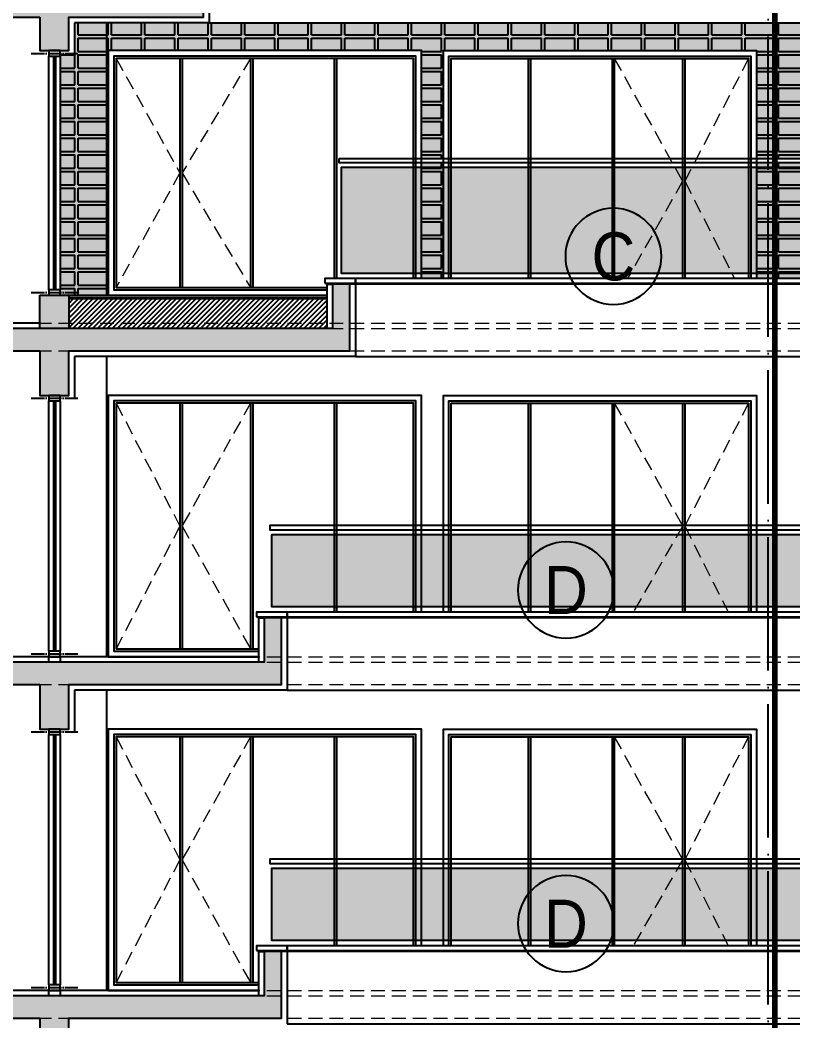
# Model space of a CAD drawing. Extents: x 9615146 to 9672346, y 4699603 to 4705703.
# Drawn here: x 9652451 to 9653146, y 4701181 to 4702081 of the extents above; entities that cross this region are included whole.
import ezdxf
from ezdxf.enums import TextEntityAlignment as Align

# ---------------------------------------------------------------- set-up
doc = ezdxf.new("R2010")
doc.units = 0
doc.header["$LTSCALE"] = 0.5
doc.header["$MEASUREMENT"] = 0
for name, pattern in [('ACAD_ISO04W100', [30, 24, -3, 0, -3]), ('DASHED', [0.75, 0.5, -0.25]), ('OSI1000', [5, 3, -1, 0, -1])]:
    doc.linetypes.add(name, pattern=pattern)
for name, color, linetype in [('_axis', 1, 'ACAD_ISO04W100'), ('_dimension_evel', 4, 'CONTINUOUS'), ('_hatch', 9, 'CONTINUOUS'), ('_hatch_construction', 252, 'CONTINUOUS'), ('_text_spesif_window', 41, 'CONTINUOUS'), ('_view', 3, 'CONTINUOUS'), ('fasadi', 147, 'CONTINUOUS')]:
    doc.layers.add(name, color=color, linetype=linetype)
doc.layers.add('_punk', color=8, linetype='DASHED', lineweight=9)
doc.styles.add('HEB1', font='', dxfattribs={"width": 0.8, "oblique": 17})
doc.styles.add('POMESHTENIA', font='arial.ttf', dxfattribs={"width": 0.9})
doc.styles.get('HEB1').set_extended_font_data('HebarU Cyr')
pattern_1 = [(7e-15, (10487.0405, 0), (1.5625, 3.125), [0, -3.125])]
pattern_2 = [(7e-15, (10487.0405, -300), (1.5625, 3.125), [0, -3.125])]
pattern_3 = [(0, (3, 0), (30, 15), [27, -3]), (0, (3, 3), (30, 15), [27, -3]), (90, (3, 3), (-30, 15), [12, -3]), (90, (0, 3), (-30, 15), [12, -3])]

# ---------------------------------------------------------------- blocks, each defined once
blk = doc.blocks.new('fghfdg')
at = {"layer": '_text_spesif_window'}
blk.add_circle((0, 0), 18, dxfattribs=at)
at = {"layer": '_text_spesif_window', "style": 'HEB1', "text_generation_flag": 6, "width": 0.8}
blk.add_attdef('A', text='', height=18, rotation=180, dxfattribs=at).set_placement((0, -9.23), align=Align.CENTER)

msp = doc.modelspace()

# ---------------------------------------------------------------- hatches: boundary and pattern name
at = {"layer": '_hatch', "ltscale": 30, "true_color": 0xb97b1d}
h = msp.add_hatch(color=32, dxfattribs=at)
h.dxf.hatch_style = 1
h.paths.add_polyline_path([(9653123.94, 4702078.84), (9652620.98, 4702078.84), (9652528.78, 4702078.84), (9652528.78, 4701833.84), (9652530.17, 4701833.84), (9652530.17, 4702053.84), (9652811.81, 4702053.84), (9652811.81, 4701956.84), (9652831.64, 4701956.84), (9652831.64, 4702053.84), (9653113.28, 4702053.84), (9653113.28, 4701956.84), (9653123.94, 4701956.84)])
h.paths.add_polyline_path([(9653129.88, 4702078.84), (9653123.94, 4702078.84), (9653123.94, 4701956.84), (9653129.88, 4701956.84)])
h.paths.add_polyline_path([(9653123.94, 4701948.84), (9653113.28, 4701948.84), (9653113.28, 4701853.84), (9653123.94, 4701853.84)], flags=16)
h.paths.add_polyline_path([(9653129.88, 4701948.84), (9653123.94, 4701948.84), (9653123.94, 4701853.84), (9653129.88, 4701853.84)])
h.paths.add_polyline_path([(9653129.88, 4701952.84), (9653123.94, 4701952.84), (9653123.94, 4701948.84), (9653129.88, 4701948.84)])
h.paths.add_polyline_path([(9653123.94, 4701952.84), (9653113.28, 4701952.84), (9653113.28, 4701948.84), (9653123.94, 4701948.84)], flags=16)
h.paths.add_polyline_path([(9653123.94, 4701853.84), (9653113.28, 4701853.84), (9653113.28, 4701848.84), (9653123.94, 4701848.84)], flags=17)
h.paths.add_polyline_path([(9653129.88, 4701853.84), (9653123.94, 4701853.84), (9653123.94, 4701848.84), (9653129.88, 4701848.84)])
h.paths.add_polyline_path([(9652831.64, 4701952.84), (9652811.81, 4701952.84), (9652811.81, 4701948.84), (9652831.64, 4701948.84)], flags=17)
h.paths.add_polyline_path([(9652831.64, 4701948.84), (9652811.81, 4701948.84), (9652811.81, 4701853.84), (9652831.64, 4701853.84)], flags=17)
h.paths.add_polyline_path([(9652831.64, 4701853.84), (9652811.81, 4701853.84), (9652811.81, 4701848.84), (9652831.64, 4701848.84)], flags=17)
h.paths.add_polyline_path([(9652528.78, 4702078.84), (9652499.7, 4702078.84), (9652499.7, 4702051.34), (9652486.76, 4702051.34), (9652486.76, 4702048.84), (9652486.76, 4701838.84), (9652486.76, 4701833.84), (9652494.52, 4701833.84), (9652528.78, 4701833.84)])
h = msp.add_hatch(color=32, dxfattribs=at)
h.dxf.hatch_style = 1
h.paths.add_polyline_path([(9654156.44, 4702078.84), (9653813.94, 4702078.84), (9653813.94, 4701888.84), (9654156.44, 4701888.84), (9654156.44, 4701953.84), (9654154.44, 4701953.84), (9654154.44, 4701956.84), (9654156.44, 4701956.84)])
h.paths.add_polyline_path([(9654076.44, 4701898.84), (9653886.44, 4701898.84), (9653886.44, 4702053.84), (9654076.44, 4702053.84)], flags=16)
h.paths.add_polyline_path([(9654071.44, 4701903.84), (9653891.44, 4701903.84), (9653891.44, 4702048.84), (9654071.44, 4702048.84)], flags=0)
h.paths.add_polyline_path([(9654069.44, 4701905.84), (9653893.44, 4701905.84), (9653893.44, 4702046.84), (9654069.44, 4702046.84)], flags=0)
h.paths.add_polyline_path([(9653813.94, 4702078.84), (9653129.88, 4702078.84), (9653129.88, 4701956.84), (9653186.44, 4701956.84), (9653186.44, 4702053.84), (9653486.44, 4702053.84), (9653486.44, 4701956.84), (9653551.44, 4701956.84), (9653551.44, 4702053.84), (9653741.44, 4702053.84), (9653741.44, 4701956.84), (9653793.44, 4701956.84), (9653793.44, 4701952.84), (9653741.44, 4701952.84), (9653741.44, 4701948.84), (9653791.44, 4701948.84), (9653791.44, 4701853.84), (9653486.44, 4701853.84), (9653486.44, 4701848.84), (9653796.44, 4701848.84), (9653796.44, 4701883.84), (9653813.94, 4701883.84), (9653813.94, 4701884.84), (9653794.44, 4701884.84), (9653794.44, 4701888.84), (9653813.94, 4701888.84)])
h.paths.add_polyline_path([(9653791.44, 4701948.84), (9653741.44, 4701948.84), (9653741.44, 4701898.84), (9653551.44, 4701898.84), (9653551.44, 4701948.84), (9653486.44, 4701948.84), (9653486.44, 4701853.84), (9653791.44, 4701853.84)], flags=16)
h.paths.add_polyline_path([(9653551.44, 4701952.84), (9653486.44, 4701952.84), (9653486.44, 4701948.84), (9653551.44, 4701948.84)], flags=17)
h.paths.add_polyline_path([(9653186.44, 4701952.84), (9653129.88, 4701952.84), (9653129.88, 4701948.84), (9653186.44, 4701948.84)], flags=17)
h.paths.add_polyline_path([(9653186.44, 4701948.84), (9653129.88, 4701948.84), (9653129.88, 4701853.84), (9653186.44, 4701853.84)], flags=17)
h.paths.add_polyline_path([(9653186.44, 4701853.84), (9653129.88, 4701853.84), (9653129.88, 4701848.84), (9653186.44, 4701848.84)], flags=17)
at = {"layer": '_hatch_construction', "ltscale": 40}
h = msp.add_hatch(dxfattribs=at)
h.set_pattern_fill('EGGCRATE', color=250, scale=30, style=0, pattern_type=2)
h.set_pattern_definition(pattern_3)
h.paths.add_polyline_path([(9653123.94, 4702078.84), (9652620.98, 4702078.84), (9652528.78, 4702078.84), (9652528.78, 4701833.84), (9652530.17, 4701833.84), (9652530.17, 4702053.84), (9652811.81, 4702053.84), (9652811.81, 4701956.84), (9652831.64, 4701956.84), (9652831.64, 4702053.84), (9653113.28, 4702053.84), (9653113.28, 4701956.84), (9653123.94, 4701956.84)])
h.paths.add_polyline_path([(9653129.88, 4702078.84), (9653123.94, 4702078.84), (9653123.94, 4701956.84), (9653129.88, 4701956.84)])
h.paths.add_polyline_path([(9653123.94, 4701948.84), (9653113.28, 4701948.84), (9653113.28, 4701853.84), (9653123.94, 4701853.84)], flags=16)
h.paths.add_polyline_path([(9653129.88, 4701948.84), (9653123.94, 4701948.84), (9653123.94, 4701853.84), (9653129.88, 4701853.84)])
h.paths.add_polyline_path([(9653129.88, 4701952.84), (9653123.94, 4701952.84), (9653123.94, 4701948.84), (9653129.88, 4701948.84)])
h.paths.add_polyline_path([(9653123.94, 4701952.84), (9653113.28, 4701952.84), (9653113.28, 4701948.84), (9653123.94, 4701948.84)], flags=16)
h.paths.add_polyline_path([(9653123.94, 4701853.84), (9653113.28, 4701853.84), (9653113.28, 4701848.84), (9653123.94, 4701848.84)], flags=17)
h.paths.add_polyline_path([(9653129.88, 4701853.84), (9653123.94, 4701853.84), (9653123.94, 4701848.84), (9653129.88, 4701848.84)])
h.paths.add_polyline_path([(9652831.64, 4701952.84), (9652811.81, 4701952.84), (9652811.81, 4701948.84), (9652831.64, 4701948.84)], flags=17)
h.paths.add_polyline_path([(9652831.64, 4701948.84), (9652811.81, 4701948.84), (9652811.81, 4701853.84), (9652831.64, 4701853.84)], flags=17)
h.paths.add_polyline_path([(9652831.64, 4701853.84), (9652811.81, 4701853.84), (9652811.81, 4701848.84), (9652831.64, 4701848.84)], flags=17)
h.paths.add_polyline_path([(9652528.78, 4702078.84), (9652499.7, 4702078.84), (9652499.7, 4702051.34), (9652486.76, 4702051.34), (9652486.76, 4702048.84), (9652486.76, 4701838.84), (9652486.76, 4701833.84), (9652494.52, 4701833.84), (9652528.78, 4701833.84)])
h = msp.add_hatch(dxfattribs=at)
h.set_pattern_fill('EGGCRATE', color=250, scale=30, style=0, pattern_type=2)
h.set_pattern_definition(pattern_3)
h.paths.add_polyline_path([(9654156.44, 4702078.84), (9653813.94, 4702078.84), (9653813.94, 4701888.84), (9654156.44, 4701888.84), (9654156.44, 4701953.84), (9654154.44, 4701953.84), (9654154.44, 4701956.84), (9654156.44, 4701956.84)])
h.paths.add_polyline_path([(9654076.44, 4701898.84), (9653886.44, 4701898.84), (9653886.44, 4702053.84), (9654076.44, 4702053.84)], flags=16)
h.paths.add_polyline_path([(9654071.44, 4701903.84), (9653891.44, 4701903.84), (9653891.44, 4702048.84), (9654071.44, 4702048.84)], flags=0)
h.paths.add_polyline_path([(9654069.44, 4701905.84), (9653893.44, 4701905.84), (9653893.44, 4702046.84), (9654069.44, 4702046.84)], flags=0)
h.paths.add_polyline_path([(9653813.94, 4702078.84), (9653129.88, 4702078.84), (9653129.88, 4701956.84), (9653186.44, 4701956.84), (9653186.44, 4702053.84), (9653486.44, 4702053.84), (9653486.44, 4701956.84), (9653551.44, 4701956.84), (9653551.44, 4702053.84), (9653741.44, 4702053.84), (9653741.44, 4701956.84), (9653793.44, 4701956.84), (9653793.44, 4701952.84), (9653741.44, 4701952.84), (9653741.44, 4701948.84), (9653791.44, 4701948.84), (9653791.44, 4701853.84), (9653486.44, 4701853.84), (9653486.44, 4701848.84), (9653796.44, 4701848.84), (9653796.44, 4701883.84), (9653813.94, 4701883.84), (9653813.94, 4701884.84), (9653794.44, 4701884.84), (9653794.44, 4701888.84), (9653813.94, 4701888.84)])
h.paths.add_polyline_path([(9653791.44, 4701948.84), (9653741.44, 4701948.84), (9653741.44, 4701898.84), (9653551.44, 4701898.84), (9653551.44, 4701948.84), (9653486.44, 4701948.84), (9653486.44, 4701853.84), (9653791.44, 4701853.84)], flags=16)
h.paths.add_polyline_path([(9653551.44, 4701952.84), (9653486.44, 4701952.84), (9653486.44, 4701948.84), (9653551.44, 4701948.84)], flags=17)
h.paths.add_polyline_path([(9653186.44, 4701952.84), (9653129.88, 4701952.84), (9653129.88, 4701948.84), (9653186.44, 4701948.84)], flags=17)
h.paths.add_polyline_path([(9653186.44, 4701948.84), (9653129.88, 4701948.84), (9653129.88, 4701853.84), (9653186.44, 4701853.84)], flags=17)
h.paths.add_polyline_path([(9653186.44, 4701853.84), (9653129.88, 4701853.84), (9653129.88, 4701848.84), (9653186.44, 4701848.84)], flags=17)
at = {"layer": 'fasadi', "ltscale": 40}
h = msp.add_hatch(color=256, dxfattribs=at)
h.paths.add_polyline_path([(9652615.8, 4702083.84), (9652615.8, 4702103.84), (9652350.56, 4702103.84), (9652350.56, 4702083.84)], flags=17)
h.paths.add_polyline_path([(9652468.64, 4702053.84), (9652494.52, 4702053.84), (9652494.52, 4702083.84), (9652615.8, 4702083.84), (9652615.8, 4702103.84), (9652350.56, 4702103.84), (9652350.56, 4702083.84), (9652468.64, 4702083.84)])
h.paths.add_polyline_path([(9652615.8, 4702143.84), (9652600.27, 4702143.84), (9652600.27, 4702103.84), (9652350.56, 4702103.84), (9652350.56, 4702083.84), (9652615.8, 4702083.84)])
h = msp.add_hatch(dxfattribs=at)
h.set_pattern_fill('DOTS', color=256, scale=50, style=0)
h.paths.add_polyline_path([(9653123.94, 4701853.84), (9653123.94, 4701948.84), (9652739.75, 4701948.84), (9652739.75, 4701853.84)])
h = msp.add_hatch(dxfattribs=at)
h.set_pattern_fill('DOTS', color=256, scale=50, style=0)
h.paths.add_polyline_path([(9653791.44, 4701853.84), (9653791.44, 4701948.84), (9653129.88, 4701948.84), (9653129.88, 4701853.84)])
h.paths.add_polyline_path([(9653129.88, 4701948.84), (9653123.94, 4701948.84), (9653123.94, 4701853.84), (9653129.88, 4701853.84)])
h = msp.add_hatch(color=256, dxfattribs=at)
h.paths.add_polyline_path([(9652747.51, 4701803.84), (9652350.56, 4701803.84), (9652350.56, 4701783.84), (9652747.51, 4701783.84)])
h.paths.add_polyline_path([(9652494.52, 4701808.84), (9652468.64, 4701808.84), (9652468.64, 4701803.84), (9652494.52, 4701803.84)], flags=17)
h.paths.add_polyline_path([(9652494.52, 4701833.84), (9652468.64, 4701833.84), (9652468.64, 4701808.84), (9652494.52, 4701808.84)], flags=17)
h.paths.add_polyline_path([(9652494.52, 4701783.84), (9652468.64, 4701783.84), (9652468.64, 4701743.84), (9652494.52, 4701743.84)])
h.paths.add_polyline_path([(9652747.51, 4701843.84), (9652731.98, 4701843.84), (9652731.98, 4701808.84), (9652747.51, 4701808.84)])
h.paths.add_polyline_path([(9652747.51, 4701808.84), (9652731.98, 4701808.84), (9652731.98, 4701803.84), (9652747.51, 4701803.84)])
h = msp.add_hatch(dxfattribs=at)
h.set_pattern_fill('ANSI31', color=256, scale=25, style=0)
h.set_pattern_definition([(45, (-21551.7178, -10420.4736), (-2.2097086912, 2.2097086912), [])])
h.paths.add_polyline_path([(9652726.81, 4701830.84), (9652494.52, 4701830.84), (9652494.52, 4701803.84), (9652726.81, 4701803.84)])
h = msp.add_hatch(dxfattribs=at)
h.set_pattern_fill('DOTS', color=256, scale=50, style=0)
h.set_pattern_definition(pattern_1)
h.paths.add_polyline_path([(9652677.37, 4701553.84), (9652677.37, 4701618.84), (9653123.94, 4701618.84), (9653123.94, 4701553.84)])
h = msp.add_hatch(dxfattribs=at)
h.set_pattern_fill('DOTS', color=256, scale=50, style=0)
h.set_pattern_definition(pattern_1)
h.paths.add_polyline_path([(9653476.44, 4701553.84), (9653476.44, 4701618.84), (9653129.46, 4701618.84), (9653129.46, 4701553.84)])
h.paths.add_polyline_path([(9653129.46, 4701618.84), (9653123.94, 4701618.84), (9653123.94, 4701553.84), (9653129.46, 4701553.84)])
h = msp.add_hatch(color=256, dxfattribs=at)
h.paths.add_polyline_path([(9652686.05, 4701503.84), (9652350.56, 4701503.84), (9652350.56, 4701483.84), (9652686.05, 4701483.84)])
h.paths.add_polyline_path([(9652494.52, 4701483.84), (9652468.64, 4701483.84), (9652468.64, 4701443.84), (9652494.52, 4701443.84)])
h.paths.add_polyline_path([(9652686.05, 4701543.84), (9652670.52, 4701543.84), (9652670.52, 4701508.84), (9652686.05, 4701508.84)])
h.paths.add_polyline_path([(9652686.05, 4701508.84), (9652670.52, 4701508.84), (9652670.52, 4701503.84), (9652686.05, 4701503.84)])
h = msp.add_hatch(dxfattribs=at)
h.set_pattern_fill('DOTS', color=256, scale=50, style=0)
h.set_pattern_definition(pattern_2)
h.paths.add_polyline_path([(9652677.37, 4701253.84), (9652677.37, 4701318.84), (9653123.94, 4701318.84), (9653123.94, 4701253.84)])
h = msp.add_hatch(dxfattribs=at)
h.set_pattern_fill('DOTS', color=256, scale=50, style=0)
h.set_pattern_definition(pattern_2)
h.paths.add_polyline_path([(9653476.44, 4701253.84), (9653476.44, 4701318.84), (9653129.46, 4701318.84), (9653129.46, 4701253.84)])
h.paths.add_polyline_path([(9653129.46, 4701318.84), (9653123.94, 4701318.84), (9653123.94, 4701253.84), (9653129.46, 4701253.84)])
h = msp.add_hatch(color=256, dxfattribs=at)
h.paths.add_polyline_path([(9652686.05, 4701203.84), (9652350.56, 4701203.84), (9652350.56, 4701183.84), (9652686.05, 4701183.84)])
h.paths.add_polyline_path([(9652494.52, 4701183.84), (9652468.64, 4701183.84), (9652468.64, 4701143.84), (9652494.52, 4701143.84)])
h.paths.add_polyline_path([(9652686.05, 4701243.84), (9652670.52, 4701243.84), (9652670.52, 4701208.84), (9652686.05, 4701208.84)])
h.paths.add_polyline_path([(9652686.05, 4701208.84), (9652670.52, 4701208.84), (9652670.52, 4701203.84), (9652686.05, 4701203.84)])

# ---------------------------------------------------------------- linework, layer by layer
at = {"layer": '_axis', "ltscale": 10}
msp.add_line((9653123.94, 4699845.26), (9653123.94, 4702288.08), dxfattribs=at)
at = {"layer": '_axis'}
for p, q in [((9652460.82, 4702051.34), (9652502.7, 4702051.34)), ((9652460.82, 4701836.34), (9652502.7, 4701836.34)), ((9652460.82, 4701741.34), (9652502.7, 4701741.34)), ((9652460.82, 4701511.34), (9652502.7, 4701511.34)), ((9652460.82, 4701441.34), (9652502.7, 4701441.34)), ((9652460.82, 4701211.34), (9652502.7, 4701211.34))]:
    msp.add_line(p, q, dxfattribs=at)
at = {"layer": '_dimension_evel', "linetype": 'OSI1000', "ltscale": 20, "const_width": 5}
msp.add_lwpolyline([(9653129.88, 4699845.26), (9653129.88, 4702288.08)], dxfattribs=at)
at = {"layer": '_punk', "ltscale": 50}
for p, q in [((9652537.17, 4702046.84), (9652594.62, 4701943.84)), ((9652658.09, 4702046.84), (9652596.62, 4701943.84)), ((9652985.36, 4702046.84), (9653046.83, 4701936.34)), ((9653106.28, 4702046.84), (9653048.83, 4701936.34)), ((9652594.62, 4701943.84), (9652537.17, 4701840.84)), ((9652596.62, 4701943.84), (9652658.09, 4701840.84)), ((9653046.83, 4701936.34), (9652997.32, 4701848.84)), ((9653048.83, 4701936.34), (9653093.49, 4701848.84)), ((9652241.53, 4701808.84), (9655278.39, 4701808.84)), ((9652241.53, 4701803.84), (9655278.39, 4701803.84)), ((9652241.53, 4701783.84), (9655278.39, 4701783.84)), ((9652537.17, 4701736.84), (9652594.62, 4701626.34)), ((9652658.09, 4701736.84), (9652596.62, 4701626.34)), ((9652985.36, 4701736.84), (9653046.83, 4701626.34)), ((9653106.28, 4701736.84), (9653048.83, 4701626.34)), ((9652594.62, 4701626.34), (9652537.17, 4701515.84)), ((9652596.62, 4701626.34), (9652658.09, 4701515.84)), ((9653046.83, 4701626.34), (9653002.52, 4701548.84)), ((9653048.83, 4701626.34), (9653087.92, 4701548.84)), ((9652241.53, 4701508.84), (9655278.39, 4701508.84)), ((9652241.53, 4701503.84), (9655278.39, 4701503.84)), ((9652241.53, 4701483.84), (9655278.39, 4701483.84)), ((9652537.17, 4701436.84), (9652594.62, 4701326.34)), ((9652658.09, 4701436.84), (9652596.62, 4701326.34)), ((9652985.36, 4701436.84), (9653046.83, 4701326.34)), ((9653106.28, 4701436.84), (9653048.83, 4701326.34)), ((9652594.62, 4701326.34), (9652537.17, 4701215.84)), ((9652596.62, 4701326.34), (9652658.09, 4701215.84)), ((9653046.83, 4701326.34), (9653002.52, 4701248.84)), ((9653048.83, 4701326.34), (9653087.92, 4701248.84)), ((9652241.53, 4701208.84), (9655278.39, 4701208.84)), ((9652241.53, 4701203.84), (9655278.39, 4701203.84)), ((9652241.53, 4701183.84), (9655278.39, 4701183.84))]:
    msp.add_line(p, q, dxfattribs=at)
at = {"layer": 'fasadi', "ltscale": 40}
for p, q in [((9652499.7, 4702078.84), (9652499.7, 4702051.34)), ((9652620.98, 4702078.84), (9652499.7, 4702078.84)), ((9652528.78, 4701833.84), (9652528.78, 4702078.84)), ((9653129.88, 4701848.84), (9653129.88, 4702078.84)), ((9652480.76, 4702048.84), (9652480.76, 4701838.84)), ((9652482.76, 4702048.84), (9652482.76, 4701838.84)), ((9652594.62, 4702046.84), (9652594.62, 4701840.84)), ((9652596.62, 4702046.84), (9652596.62, 4701840.84)), ((9652658.09, 4702046.84), (9652658.09, 4701840.84)), ((9652660.09, 4702046.84), (9652660.09, 4701840.84)), ((9652733.46, 4702046.84), (9652733.46, 4701848.84)), ((9652735.46, 4702046.84), (9652735.46, 4701848.84)), ((9652907.99, 4702046.84), (9652907.99, 4701848.84)), ((9652909.99, 4702046.84), (9652909.99, 4701848.84)), ((9652983.36, 4702046.84), (9652983.36, 4701848.84)), ((9652985.36, 4702046.84), (9652985.36, 4701848.84)), ((9653046.83, 4702046.84), (9653046.83, 4701848.84)), ((9653048.83, 4702046.84), (9653048.83, 4701848.84)), ((9652726.81, 4701843.84), (9652731.98, 4701843.84)), ((9652726.81, 4701843.84), (9652726.81, 4701803.84)), ((9652752.69, 4701843.84), (9652747.51, 4701843.84)), ((9652494.52, 4701833.84), (9652726.81, 4701833.84)), ((9652494.52, 4701831.84), (9652726.81, 4701831.84)), ((9652494.52, 4701831.84), (9652726.81, 4701831.84)), ((9652494.52, 4701830.84), (9652726.81, 4701830.84)), ((9652468.64, 4701808.84), (9652350.56, 4701808.84)), ((9652499.7, 4701778.84), (9652499.7, 4701741.34)), ((9652752.69, 4701778.84), (9652499.7, 4701778.84)), ((9652528.78, 4701508.84), (9652528.78, 4701778.84)), ((9653129.88, 4701548.84), (9653129.88, 4701778.84)), ((9652480.76, 4701738.84), (9652480.76, 4701513.84)), ((9652482.76, 4701738.84), (9652482.76, 4701513.84)), ((9652594.62, 4701736.84), (9652594.62, 4701515.84)), ((9652596.62, 4701736.84), (9652596.62, 4701515.84)), ((9652658.09, 4701736.84), (9652658.09, 4701515.84)), ((9652660.09, 4701736.84), (9652660.09, 4701515.84)), ((9652733.46, 4701736.84), (9652733.46, 4701548.84)), ((9652735.46, 4701736.84), (9652735.46, 4701548.84)), ((9652907.99, 4701736.84), (9652907.99, 4701548.84)), ((9652909.99, 4701736.84), (9652909.99, 4701548.84)), ((9652983.36, 4701736.84), (9652983.36, 4701548.84)), ((9652985.36, 4701736.84), (9652985.36, 4701548.84)), ((9653046.83, 4701736.84), (9653046.83, 4701548.84)), ((9653048.83, 4701736.84), (9653048.83, 4701548.84)), ((9652665.34, 4701543.84), (9652670.52, 4701543.84)), ((9652665.34, 4701543.84), (9652665.34, 4701503.84)), ((9652691.23, 4701543.84), (9652686.05, 4701543.84)), ((9652665.34, 4701508.84), (9652350.56, 4701508.84)), ((9652499.7, 4701478.84), (9652499.7, 4701441.34)), ((9652691.23, 4701478.84), (9652499.7, 4701478.84)), ((9652528.78, 4701208.84), (9652528.78, 4701478.84)), ((9653129.88, 4701248.84), (9653129.88, 4701478.84)), ((9652480.76, 4701438.84), (9652480.76, 4701213.84)), ((9652482.76, 4701438.84), (9652482.76, 4701213.84)), ((9652594.62, 4701436.84), (9652594.62, 4701215.84)), ((9652596.62, 4701436.84), (9652596.62, 4701215.84)), ((9652658.09, 4701436.84), (9652658.09, 4701215.84)), ((9652660.09, 4701436.84), (9652660.09, 4701215.84)), ((9652733.46, 4701436.84), (9652733.46, 4701248.84)), ((9652735.46, 4701436.84), (9652735.46, 4701248.84)), ((9652907.99, 4701436.84), (9652907.99, 4701248.84)), ((9652909.99, 4701436.84), (9652909.99, 4701248.84)), ((9652983.36, 4701436.84), (9652983.36, 4701248.84)), ((9652985.36, 4701436.84), (9652985.36, 4701248.84)), ((9653046.83, 4701436.84), (9653046.83, 4701248.84)), ((9653048.83, 4701436.84), (9653048.83, 4701248.84)), ((9652665.34, 4701243.84), (9652670.52, 4701243.84)), ((9652665.34, 4701243.84), (9652665.34, 4701203.84)), ((9652691.23, 4701243.84), (9652686.05, 4701243.84)), ((9652665.34, 4701208.84), (9652350.56, 4701208.84))]:
    msp.add_line(p, q, dxfattribs=at)
for points in [[(9652468.64, 4702083.84), (9652468.64, 4702053.84), (9652494.52, 4702053.84), (9652494.52, 4702083.84), (9652615.8, 4702083.84), (9652615.8, 4702143.84), (9652600.27, 4702143.84), (9652600.27, 4702103.84), (9652350.56, 4702103.84), (9652350.56, 4702083.84), (9652468.64, 4702083.84)], [(9652811.81, 4701848.84), (9652811.81, 4702053.84), (9652530.17, 4702053.84), (9652530.17, 4701833.84), (9652726.81, 4701833.84)], [(9652831.64, 4701848.84), (9652831.64, 4702053.84), (9653113.28, 4702053.84), (9653113.28, 4701848.84)], [(9652806.81, 4701848.84), (9652806.81, 4702048.84), (9652535.17, 4702048.84), (9652535.17, 4701838.84), (9652726.81, 4701838.84)], [(9652804.81, 4701848.84), (9652804.81, 4702046.84), (9652537.17, 4702046.84), (9652537.17, 4701840.84), (9652726.81, 4701840.84)], [(9652836.64, 4701848.84), (9652836.64, 4702048.84), (9653108.28, 4702048.84), (9653108.28, 4701848.84)], [(9652838.64, 4701848.84), (9652838.64, 4702046.84), (9653106.28, 4702046.84), (9653106.28, 4701848.84)], [(9653791.44, 4701853.84), (9653791.44, 4701853.84), (9653791.44, 4701948.84), (9652739.75, 4701948.84), (9652739.75, 4701853.84), (9653791.44, 4701853.84)], [(9652468.64, 4701783.84), (9652468.64, 4701743.84), (9652494.52, 4701743.84), (9652494.52, 4701783.84), (9652747.51, 4701783.84), (9652747.51, 4701843.84), (9652731.98, 4701843.84), (9652731.98, 4701803.84), (9652350.56, 4701803.84), (9652350.56, 4701783.84), (9652468.64, 4701783.84)], [(9652811.81, 4701548.84), (9652811.81, 4701743.84), (9652530.17, 4701743.84), (9652530.17, 4701508.84), (9652665.34, 4701508.84)], [(9652806.81, 4701548.84), (9652806.81, 4701738.84), (9652535.17, 4701738.84), (9652535.17, 4701513.84), (9652665.34, 4701513.84)], [(9652804.81, 4701548.84), (9652804.81, 4701736.84), (9652537.17, 4701736.84), (9652537.17, 4701515.84), (9652665.34, 4701515.84)], [(9652831.64, 4701548.84), (9652831.64, 4701743.84), (9653113.28, 4701743.84), (9653113.28, 4701548.84)], [(9652836.64, 4701548.84), (9652836.64, 4701738.84), (9653108.28, 4701738.84), (9653108.28, 4701548.84)], [(9652838.64, 4701548.84), (9652838.64, 4701736.84), (9653106.28, 4701736.84), (9653106.28, 4701548.84)], [(9652468.64, 4701483.84), (9652468.64, 4701443.84), (9652494.52, 4701443.84), (9652494.52, 4701483.84), (9652686.05, 4701483.84), (9652686.05, 4701543.84), (9652670.52, 4701543.84), (9652670.52, 4701503.84), (9652350.56, 4701503.84), (9652350.56, 4701483.84), (9652468.64, 4701483.84)], [(9652811.81, 4701248.84), (9652811.81, 4701443.84), (9652530.17, 4701443.84), (9652530.17, 4701208.84), (9652665.34, 4701208.84)], [(9652806.81, 4701248.84), (9652806.81, 4701438.84), (9652535.17, 4701438.84), (9652535.17, 4701213.84), (9652665.34, 4701213.84)], [(9652831.64, 4701248.84), (9652831.64, 4701443.84), (9653113.28, 4701443.84), (9653113.28, 4701248.84)], [(9652836.64, 4701248.84), (9652836.64, 4701438.84), (9653108.28, 4701438.84), (9653108.28, 4701248.84)], [(9652804.81, 4701248.84), (9652804.81, 4701436.84), (9652537.17, 4701436.84), (9652537.17, 4701215.84), (9652665.34, 4701215.84)], [(9652838.64, 4701248.84), (9652838.64, 4701436.84), (9653106.28, 4701436.84), (9653106.28, 4701248.84)], [(9652468.64, 4701183.84), (9652468.64, 4701143.84), (9652494.52, 4701143.84), (9652494.52, 4701183.84), (9652686.05, 4701183.84), (9652686.05, 4701243.84), (9652670.52, 4701243.84), (9652670.52, 4701203.84), (9652350.56, 4701203.84), (9652350.56, 4701183.84), (9652468.64, 4701183.84)]]:
    msp.add_lwpolyline(points, dxfattribs=at)
for points in [[(9654201.44, 4702143.84), (9652620.98, 4702143.84), (9652620.98, 4702078.84), (9654201.44, 4702078.84)], [(9652476.76, 4702053.84), (9652476.76, 4702048.84), (9652486.76, 4702048.84), (9652486.76, 4702053.84)], [(9652476.76, 4701838.84), (9652476.76, 4702048.84), (9652486.76, 4702048.84), (9652486.76, 4701838.84)], [(9652737.75, 4701956.84), (9653793.44, 4701956.84), (9653793.44, 4701952.84), (9652737.75, 4701952.84)], [(9652724.98, 4701844.84), (9652752.69, 4701844.84), (9652752.69, 4701848.84), (9652724.98, 4701848.84)], [(9653217.45, 4701848.84), (9652752.69, 4701848.84), (9652752.69, 4701844.84), (9653217.45, 4701844.84)], [(9652752.69, 4701778.84), (9653216.45, 4701778.84), (9653216.45, 4701843.84), (9652752.69, 4701843.84)], [(9652476.76, 4701838.84), (9652476.76, 4701833.84), (9652486.76, 4701833.84), (9652486.76, 4701838.84)], [(9652468.64, 4701833.84), (9652494.52, 4701833.84), (9652494.52, 4701803.84), (9652468.64, 4701803.84)], [(9652476.76, 4701743.84), (9652476.76, 4701738.84), (9652486.76, 4701738.84), (9652486.76, 4701743.84)], [(9652476.76, 4701513.84), (9652476.76, 4701738.84), (9652486.76, 4701738.84), (9652486.76, 4701513.84)], [(9653481.44, 4701626.84), (9652675.37, 4701626.84), (9652675.37, 4701622.84), (9653481.44, 4701622.84)], [(9653476.44, 4701553.84), (9652677.37, 4701553.84), (9652677.37, 4701618.84), (9653476.44, 4701618.84)], [(9652663.52, 4701544.84), (9652691.23, 4701544.84), (9652691.23, 4701548.84), (9652663.52, 4701548.84)], [(9653193.68, 4701548.84), (9652691.23, 4701548.84), (9652691.23, 4701544.84), (9653193.68, 4701544.84)], [(9652691.23, 4701478.84), (9653192.68, 4701478.84), (9653192.68, 4701543.84), (9652691.23, 4701543.84)], [(9652476.76, 4701513.84), (9652476.76, 4701508.84), (9652486.76, 4701508.84), (9652486.76, 4701513.84)], [(9652476.76, 4701503.84), (9652476.76, 4701508.84), (9652486.76, 4701508.84), (9652486.76, 4701503.84)], [(9652476.76, 4701443.84), (9652476.76, 4701438.84), (9652486.76, 4701438.84), (9652486.76, 4701443.84)], [(9652476.76, 4701213.84), (9652476.76, 4701438.84), (9652486.76, 4701438.84), (9652486.76, 4701213.84)], [(9653481.44, 4701326.84), (9652675.37, 4701326.84), (9652675.37, 4701322.84), (9653481.44, 4701322.84)], [(9653476.44, 4701253.84), (9652677.37, 4701253.84), (9652677.37, 4701318.84), (9653476.44, 4701318.84)], [(9652663.52, 4701244.84), (9652691.23, 4701244.84), (9652691.23, 4701248.84), (9652663.52, 4701248.84)], [(9653193.68, 4701248.84), (9652691.23, 4701248.84), (9652691.23, 4701244.84), (9653193.68, 4701244.84)], [(9652691.23, 4701178.84), (9653192.68, 4701178.84), (9653192.68, 4701243.84), (9652691.23, 4701243.84)], [(9652476.76, 4701213.84), (9652476.76, 4701208.84), (9652486.76, 4701208.84), (9652486.76, 4701213.84)], [(9652476.76, 4701203.84), (9652476.76, 4701208.84), (9652486.76, 4701208.84), (9652486.76, 4701203.84)]]:
    msp.add_lwpolyline(points, close=True, dxfattribs=at)

# ---------------------------------------------------------------- block references
at = {"layer": '_view'}
ref = msp.add_blockref('fghfdg', (9652984.57, 4701868.84), dxfattribs=dict(at, xscale=-2.399999998509884, yscale=2.400000000372529, zscale=2.4, rotation=180))
ref.add_attrib('A', 'C', dxfattribs={"layer": '_text_spesif_window', "height": 43.2, "rotation": 0, "style": 'POMESHTENIA', "width": 0.9}).set_placement((9652984.57, 4701868.84), align=Align.MIDDLE)
ref = msp.add_blockref('fghfdg', (9652941.95, 4701568.84), dxfattribs=dict(at, xscale=-2.399999998509884, yscale=2.400000000372529, zscale=2.4, rotation=180))
ref.add_attrib('A', 'D', dxfattribs={"layer": '_text_spesif_window', "height": 43.2, "rotation": 0, "style": 'POMESHTENIA', "width": 0.9}).set_placement((9652941.95, 4701568.84), align=Align.MIDDLE)
ref = msp.add_blockref('fghfdg', (9652941.95, 4701268.84), dxfattribs=dict(at, xscale=-2.399999998509884, yscale=2.400000000372529, zscale=2.4, rotation=180))
ref.add_attrib('A', 'D', dxfattribs={"layer": '_text_spesif_window', "height": 43.2, "rotation": 0, "style": 'POMESHTENIA', "width": 0.9}).set_placement((9652941.95, 4701268.84), align=Align.MIDDLE)

doc.saveas('drawing.dxf')
